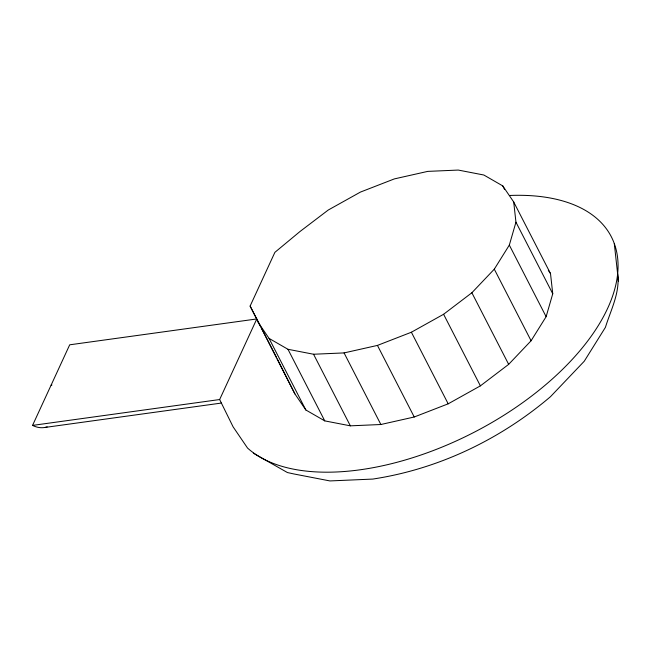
<?xml version="1.0" encoding="UTF-8"?>
<svg xmlns="http://www.w3.org/2000/svg" width="651" height="651" viewBox="0 0 651 651"><rect width="100%" height="100%" fill="white"/><g stroke="black" fill="none" stroke-linecap="round" stroke-linejoin="round"><path stroke-width="0.98" d="M617.644 273.827C620.289 292.299 610.728 310.145 605.414 327.355L584.256 361.232L550.486 396.687C501.083 438.684 440.947 467.914 376.815 478.428L372.885 479.071L329.951 480.934L293.951 473.969L287.416 472.545L253.337 453.186M258.113 322.31L269.058 338.398L287.97 349.286L313.554 354.242L344.07 352.915L377.442 345.412L411.383 332.23L443.591 314.27L471.869 292.763L494.296 269.164L509.326 245.093L515.95 222.178L513.712 201.997L502.767 185.909L483.856 175.021L458.271 170.066L427.756 171.384L394.384 178.895L360.442 192.078L328.234 210.037L299.956 231.544L274.885 252.344L250.114 306.076L294.903 393.904L305.856 409.992L324.759 420.88L350.352 425.835L380.868 424.509L414.231 416.998L448.181 403.823L480.389 385.864L508.667 364.357L531.086 340.758L546.124 316.687L552.748 293.772L550.51 273.591L513.712 201.997M221.389 403.059L44.349 427.528A77.282 36.619 82.1 0 1 32.55 425.404L69.698 344.81L256.795 318.949L219.647 399.543L233.091 426.82L247.535 448.043A212.088 111.134 -27.2 0 0 560.503 371.371A212.088 111.134 -27.2 0 0 510.042 195.463M51.128 385.107L51.966 384.993M32.55 425.404L219.647 399.543M548.321 270.368L550.51 273.591M502.767 185.909L504.606 189.49M515.95 222.178L552.748 293.772M509.326 245.093L546.124 316.687M494.296 269.164L531.086 340.758M471.869 292.763L508.667 364.357M443.591 314.27L480.389 385.864M411.383 332.23L448.181 403.823M377.442 345.412L414.231 416.998M344.07 352.915L380.868 424.509M313.554 354.242L350.352 425.835M287.97 349.286L324.759 420.88M269.058 338.398L305.856 409.992M250.114 306.076L260.693 326.664M261.612 328.454L276.325 357.09M277.245 358.88L294.903 393.904M618.45 281.322L614.292 243.564M47.181 426.869A77.282 36.619 82.1 0 1 45.301 427.365"/></g></svg>
